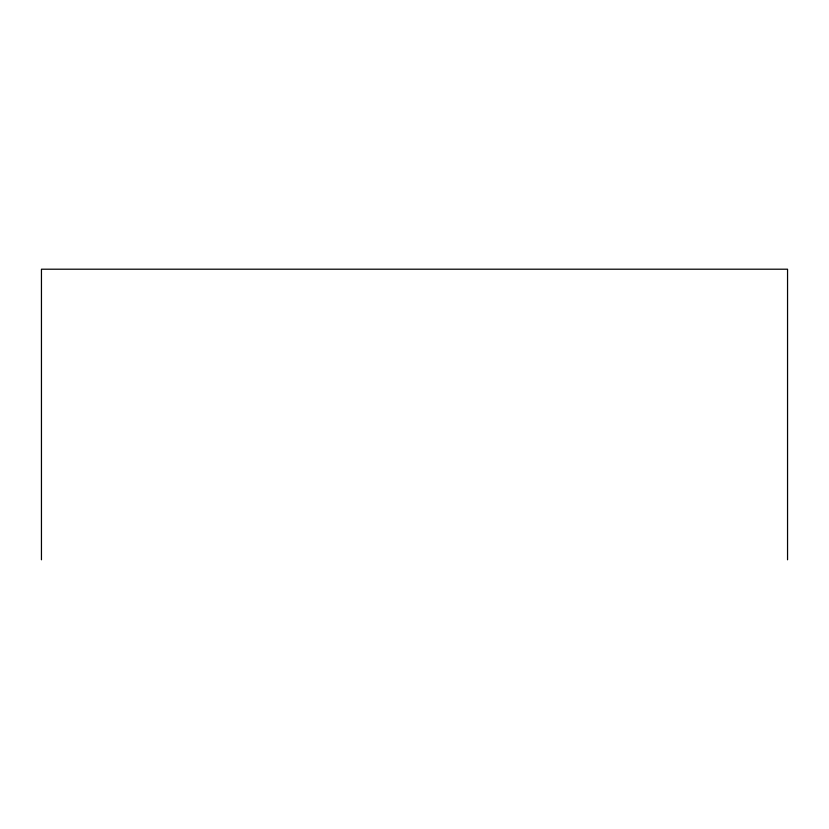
<?xml version="1.0" encoding="UTF-8"?>
<svg xmlns="http://www.w3.org/2000/svg" width="829" height="829" viewBox="0 0 829 829"><rect width="100%" height="100%" fill="white"/><g stroke="black" fill="none" stroke-linecap="round" stroke-linejoin="round"><path stroke-width="1.24" d="M787.55 559.793L787.55 269.207L41.45 269.207L41.45 559.793"/></g></svg>
